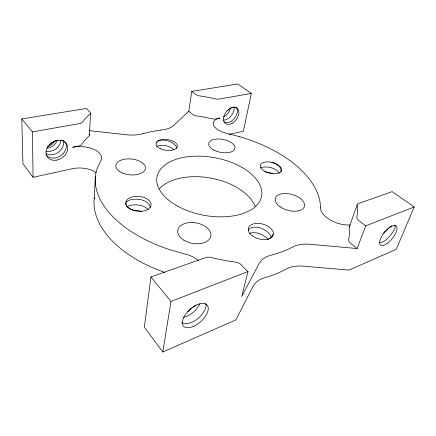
<?xml version="1.0" encoding="UTF-8"?>
<svg xmlns="http://www.w3.org/2000/svg" width="436" height="436" viewBox="0 0 436 436"><rect width="100%" height="100%" fill="white"/><g stroke="black" fill="none" stroke-linecap="round" stroke-linejoin="round"><path stroke-width="0.65" d="M89.473 135.171L90.486 113.24M94.187 198.712L95.397 176.558M365.679 225.821L357.133 248.547L310.176 244.296A31.239 18.917 19.7 0 0 293.041 246.836L291.51 247.632A113.949 63.356 10.4 0 1 270.996 255.202A32.101 20.416 18.6 0 0 258.804 264.047L241.74 296.458L247.997 271.535L242.22 266.015A6.932 4.524 14.1 0 0 236.481 262.298L235.729 262.172A126.32 68.752 11.9 0 1 212.763 257.883L210.724 257.382A6.829 4.474 11.7 0 0 205.699 257.594L150.932 276.953L144.343 327.163L162.808 352.021L235.86 319.882L252.847 286.774A31.201 20.83 19.4 0 1 264.843 277.645A111.158 65.187 10.4 0 0 284.959 269.737L286.463 268.908A30.389 19.342 20.5 0 1 303.227 266.162L349.029 270.086L396.253 249.31L414.2 206.975L392.155 191.606L358.665 203.47A5.81 2.948 19 0 0 357.155 205.307L357.269 206.288A126.347 68.779 11.9 0 1 356.844 217.144L356.806 217.504A6.077 3.177 19.6 0 0 358.697 220.431L365.679 225.821L414.2 206.975M160.72 130.086L162.546 129.841A22.983 10.747 7.1 0 0 173.479 125.563L188.815 111.3L191.758 91.418L237.762 83.979L251.3 93.418L243.402 131.22L229.053 134.364M162.808 352.021L170.961 301.461L150.932 276.953M349.291 226.927L357.226 204.718M170.961 301.461L247.997 271.535M143.809 133.443L142.354 133.847A23.691 11.265 5.9 0 1 126.587 134.757L89.527 130.696M21.8 118.914L32.406 131.89L79.597 123.584A5.287 2.491 3.4 0 0 82.377 122.298L82.889 121.59A117.099 59.111 9.2 0 1 89.887 114.232L90.127 114.003A5.194 2.393 4 0 0 89.5 111.681L86.393 108.466L21.8 118.914L22.945 163.68L33.071 177.316L72.093 168.754A19.985 10.955 2.2 0 1 96.187 172.716M251.3 93.418L219.128 99.065A4.442 1.897 10 0 1 215.825 98.95L214.479 98.65A117.121 59.127 9.2 0 0 199.312 95.833L198.811 95.746A4.502 1.918 9.3 0 1 195.372 94.16L191.758 91.418M239.609 136.702L227.57 133.574A17.031 7.886 10.8 0 1 213.645 125.492A17.031 7.886 10.8 0 1 220.115 118.063L215.602 118.952A4.355 1.978 10 0 1 212.365 118.875L211.046 118.576A114.281 61.269 9.1 0 0 196.189 115.813L195.699 115.731A4.409 2 9.2 0 1 192.336 114.112L188.815 111.3M357.133 248.547L350.419 243.075A5.919 3.275 20.4 0 1 348.626 240.089L348.669 239.718A123.039 70.992 12 0 0 349.301 228.546L349.209 227.532A5.663 3.052 19.8 0 1 349.879 226.088M32.406 131.89L33.071 177.316M164.732 272.402A111.158 65.187 10.4 0 1 94.334 197.415M159.434 188.641A51.922 30.166 10.4 0 1 211.068 178.155A51.922 30.166 10.4 0 1 255.267 206.49M143.891 133.427A113.949 63.356 10.4 0 1 160.802 130.07M239.642 136.697A113.949 63.356 10.4 0 1 320.542 207.814M350.141 224.927A20.901 11.042 18.4 0 1 320.515 207.819M89.069 134.07A5.074 2.485 3.5 0 1 89.124 135.967L88.889 136.206A114.259 61.253 9.1 0 0 82.033 143.924L81.527 144.665A5.161 2.583 2.9 0 1 78.812 146.033L72.703 147.243A20.47 10.633 2.8 0 1 94.808 149.793A20.47 10.633 2.8 0 1 100.602 161.233L97.135 168.563A113.949 63.356 10.4 0 0 168.819 249.397L185.137 254.09A24.819 16.737 9 0 1 198.451 260.515M55.138 140.872A11.336 9.123 -33.9 0 1 47.595 146.681M183.491 317.266A15.364 9.968 -39.7 0 0 195.148 310.568A15.456 6.137 -43.3 0 0 199.95 303.663M181.888 322.667A15.511 9.93 -39.9 0 0 200.14 316.482A15.609 6.028 -43.4 0 0 205.476 303.549M187.954 311.696A15.609 6.028 -43.4 0 1 196.135 304.955M249.637 233.418A12.562 7.472 25.1 0 1 268.042 239.495M248.193 230.497A12.644 7.428 25 0 1 260.183 227.935A12.644 7.428 25 0 1 271.437 237.696M273.072 234.099A12.66 7.576 4.5 0 1 269.513 238.623M268.93 238.928A12.66 7.576 4.5 0 1 268.32 239.206M279.214 173.359A10.698 6.763 14 0 0 270.505 167.544A10.731 4.12 13.2 0 0 260.532 167.953M272.941 173.86A10.638 6.796 14.1 0 0 269.263 172.574A10.666 4.18 13.3 0 0 265.464 172.024M271.764 162.459A10.758 6.731 13.9 0 1 280.877 172.127M156.519 142.605A10.644 5.515 17.2 0 1 167.626 140.812A10.644 5.515 17.2 0 1 176.787 148.322M156.851 146.692A10.584 5.564 17.2 0 1 173.959 149.712M133.449 210.435A12.377 6.022 7.4 0 1 140.169 211.013A12.344 8.78 2.7 0 1 141.602 211.411M135.133 210.643A12.54 5.886 7.5 0 1 128.593 207.945M128.119 207.596A12.54 5.886 7.5 0 1 126.189 205.351M126.031 204.969A12.54 5.886 7.5 0 1 141.389 199.808A12.502 8.725 3.1 0 1 150.355 207.454M147.929 209.476A12.421 8.753 2.9 0 0 140.774 205.449A12.459 5.957 7.5 0 0 126.99 206.866M223.276 120.129A9.401 7.249 -55.5 0 0 230.322 116.832A9.429 5.205 -51.7 0 0 234.018 107.109M230.595 108.123A9.369 5.227 -51.7 0 1 227.074 114.346A9.347 7.249 -55.6 0 1 223.488 116.93M227.145 110.984A9.483 5.178 -51.6 0 1 236.737 108.253A9.483 5.178 -51.6 0 1 233.614 119.35A9.456 7.249 -55.3 0 1 223.859 121.966M62.942 153.93A11.5 9.957 -28.7 0 1 45.884 154.9M46.287 153.843A11.423 9.935 -28.1 0 0 60.195 150.671A11.407 7.919 -38.6 0 0 63.236 140.73M46.925 148.262A11.271 9.892 -26.8 0 0 54.805 144.289A11.249 7.935 -38.3 0 0 57.323 140.452M60.844 140.163A11.325 7.93 -38.5 0 1 57.487 147.461M57.481 147.455A11.347 9.914 -27.5 0 1 46.162 151.363M63.062 140.697A11.489 7.903 -38.8 0 1 62.948 153.93M49.426 144.986A11.489 7.903 -38.8 0 1 57.901 140.179M61.514 140.19A11.489 7.903 -38.8 0 1 62.054 140.321M394.754 225.205A12.148 3.221 -49.4 0 1 388.383 237.74A12.083 6.633 -51.7 0 1 379.712 242.683M385.577 231.205A12.148 3.221 -49.4 0 1 392.024 225.75M384.977 231.418A12.055 3.314 -49.4 0 1 383.549 233.113M177.528 206.081A53.197 29.288 10.4 0 0 261.48 196.794A53.197 29.288 10.4 0 0 188.892 156.6A53.197 29.288 10.4 0 0 177.528 206.081M121.829 172.738A14.868 7.957 5.5 0 0 145.373 168.836A14.868 7.957 5.5 0 0 124.734 159.2A14.868 7.957 5.5 0 0 121.829 172.738M183.976 240.263A16.775 10.404 9.9 0 0 210.757 236.432A16.775 10.404 9.9 0 0 188.216 222.731A16.775 10.404 9.9 0 0 183.976 240.263M280.114 206.806A15.113 8.208 15.5 0 0 304.317 206.849A15.113 8.208 15.5 0 0 285.264 193.502A15.113 8.208 15.5 0 0 280.114 206.806M214 150.137A13.325 6.567 10.7 0 0 234.895 148.496A13.325 6.567 10.7 0 0 216.588 139.051A13.325 6.567 10.7 0 0 214 150.137M131.383 209.563A12.704 7.445 5.6 0 0 151.063 205.116A12.704 7.445 5.6 0 0 132.838 196.75A12.704 7.445 5.6 0 0 131.383 209.563M160.497 148.736A10.775 5.412 7.7 0 0 177.338 146.496A10.775 5.412 7.7 0 0 162.214 139.515A10.775 5.412 7.7 0 0 160.497 148.736M264.407 171.108A10.895 5.515 13.5 0 0 281.503 170.422A10.895 5.515 13.5 0 0 266.87 161.876A10.895 5.515 13.5 0 0 264.407 171.108M252.417 235.876A12.84 7.635 14.8 0 0 273.11 235.129A12.84 7.635 14.8 0 0 256.918 223.401A12.84 7.635 14.8 0 0 252.417 235.876M193.442 326.411A15.81 8.126 -41.8 0 0 207.356 305.38A15.81 8.126 -41.8 0 0 185.131 314.988A15.81 8.126 -41.8 0 0 193.442 326.411M387.31 243.337A12.295 5.003 -50.5 0 0 396.351 226.202A12.295 5.003 -50.5 0 0 381.337 236.977A12.295 5.003 -50.5 0 0 387.31 243.337M232.677 122.968A9.603 6.349 -53.2 0 0 236.999 108.139A9.603 6.349 -53.2 0 0 223.946 116.287A9.603 6.349 -53.2 0 0 232.677 122.968M56.462 160.143A11.658 9.145 -35.1 0 0 66.512 143.716A11.658 9.145 -35.1 0 0 47.666 146.976A11.658 9.145 -35.1 0 0 56.462 160.143"/></g></svg>
